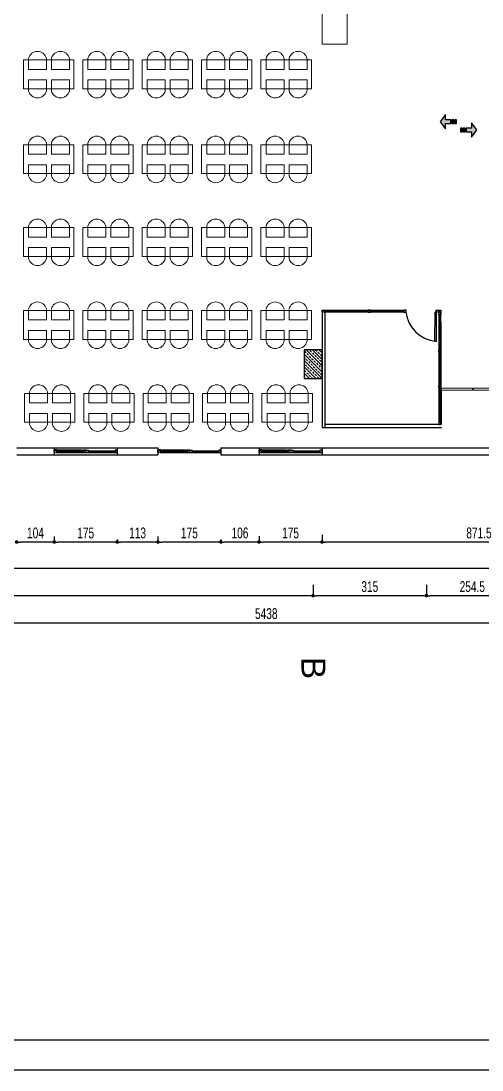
# Model space of a CAD drawing. Header units: millimetres. Extents: x 322668 to 332469, y 13187 to 20117.
# Drawn here: x 326227 to 327508, y 13187 to 16097 of the extents above; entities that cross this region are included whole.
import ezdxf

# ---------------------------------------------------------------- set-up
doc = ezdxf.new("R2010")
doc.units = ezdxf.units.MM
doc.header["$LTSCALE"] = 50
doc.header["$MEASUREMENT"] = 0
doc.header["$PDMODE"] = 3
doc.header["$PDSIZE"] = -0.5
doc.linetypes.add('DUZ', pattern=[0])
doc.layers.get('0').update_dxf_attribs({"linetype": 'CONTINUOUS'})
doc.layers.get('DEFPOINTS').update_dxf_attribs({"linetype": 'CONTINUOUS'})
for name, color, linetype in [('alüminyum', 30, 'CONTINUOUS'), ('ANTET', 6, 'DUZ'), ('CAM-PL', 142, 'CONTINUOUS'), ('KAPI', 12, 'CONTINUOUS'), ('MIM_ALCIPAN', 2, 'CONTINUOUS'), ('MIM_BA', 3, 'CONTINUOUS'), ('MIM_DUVAR', 4, 'CONTINUOUS'), ('MIM_GOR', 254, 'CONTINUOUS'), ('MIM_OLCU-DIS', 1, 'CONTINUOUS'), ('MIM_TARAMA', 8, 'CONTINUOUS')]:
    doc.layers.add(name, color=color, linetype=linetype)
doc.layers.add('DUVAR', color=4, linetype='CONTINUOUS', lineweight=35)
doc.layers.add('MIM_TEFRIS', color=31, linetype='CONTINUOUS', lineweight=5)
doc.styles.add('OLCU', font='TSIMPLEX.SHX', dxfattribs={"width": 0.7})
doc.styles.get("Standard").update_dxf_attribs({"font": 'arial.ttf', "height": 30})
doc.dimstyles.new('200-OLCU-DIŞ', dxfattribs={"dimtxt": 30, "dimasz": 10, "dimexe": 0, "dimexo": 0, "dimgap": 10, "dimtad": 1, "dimdec": 1, "dimdsep": 46, "dimtxsty": 'OLCU', "dimblk1": 'DOT', "dimblk2": 'DOT', "dimsah": 1, "dimcen": 0, "dimclrd": 7, "dimclre": 7, "dimclrt": 4, "dimadec": 0, "dimazin": 0, "dimtfac": 1, "dimtdec": 1, "dimtix": 1, "dimtmove": 2, "dimatfit": 3, "dimldrblk": 'DOT', "dimfxl": 0, "dimtolj": 1, "dimarcsym": 0})

# ---------------------------------------------------------------- blocks, each defined once
blk = doc.blocks.new('_DOT')
at = {"color": 0, "linetype": 'ByBlock'}
blk.add_line((-0.5, 0), (-1, 0), dxfattribs=at)
at = {"color": 0, "linetype": 'ByBlock', "const_width": 0.5}
blk.add_lwpolyline([(-0.25, 0, 1), (0.25, 0, 1)], format="xyb", close=True, dxfattribs=at)
blk = doc.blocks.new('*D171')
at = {"layer": 'DEFPOINTS', "color": 0}
for p in [(327935.1, 15083, -350), (327063.6, 14893, -431.8), (327063.6, 14651.5)]:
    blk.add_point(p, dxfattribs=at)
at = {"layer": 'MIM_OLCU-DIS', "color": 7, "lineweight": -2}
for p, q in [((327063.6, 14671), (327063.6, 14651.5)), ((327935.1, 14682.6), (327935.1, 14651.5)), ((327925.1, 14651.5), (327073.6, 14651.5))]:
    blk.add_line(p, q, dxfattribs=at)
at = {"layer": 'MIM_OLCU-DIS', "color": 7, "lineweight": -2, "xscale": 10, "yscale": 10, "zscale": 10, "rotation": 180}
blk.add_blockref('_DOT', (327063.6, 14651.5), dxfattribs=at)
at = {"layer": 'MIM_OLCU-DIS', "color": 7, "lineweight": -2, "xscale": 10, "yscale": 10, "zscale": 10}
blk.add_blockref('_DOT', (327935.1, 14651.5), dxfattribs=at)
at = {"layer": 'MIM_OLCU-DIS', "color": 4, "insert": (327499.4, 14676.5), "char_height": 30, "attachment_point": 5, "style": 'OLCU'}
blk.add_mtext('\\A1;871.5', dxfattribs=at)
blk = doc.blocks.new('*D172')
at = {"layer": 'DEFPOINTS', "color": 0}
for p in [(326888.6, 14893, 558.7), (327063.6, 14893, -431.8), (326888.6, 14651.5)]:
    blk.add_point(p, dxfattribs=at)
at = {"layer": 'MIM_OLCU-DIS', "color": 7, "lineweight": -2}
for p, q in [((327063.6, 14671), (327063.6, 14651.5)), ((326888.6, 14667.4), (326888.6, 14651.5)), ((327053.6, 14651.5), (326898.6, 14651.5))]:
    blk.add_line(p, q, dxfattribs=at)
at = {"layer": 'MIM_OLCU-DIS', "color": 7, "lineweight": -2, "xscale": 10, "yscale": 10, "zscale": 10, "rotation": 180}
blk.add_blockref('_DOT', (326888.6, 14651.5), dxfattribs=at)
at = {"layer": 'MIM_OLCU-DIS', "color": 7, "lineweight": -2, "xscale": 10, "yscale": 10, "zscale": 10}
blk.add_blockref('_DOT', (327063.6, 14651.5), dxfattribs=at)
at = {"layer": 'MIM_OLCU-DIS', "color": 4, "insert": (326976.1, 14676.5), "char_height": 30, "attachment_point": 5, "style": 'OLCU'}
blk.add_mtext('\\A1;175', dxfattribs=at)
blk = doc.blocks.new('*D173')
at = {"layer": 'DEFPOINTS', "color": 0}
for p in [(326782.6, 14893, -1359.9), (326888.6, 14893, 558.7), (326782.6, 14651.5)]:
    blk.add_point(p, dxfattribs=at)
at = {"layer": 'MIM_OLCU-DIS', "color": 7, "lineweight": -2}
for p, q in [((326782.6, 14658.5), (326782.6, 14651.5)), ((326878.6, 14651.5), (326792.6, 14651.5)), ((326888.6, 14667.4), (326888.6, 14651.5))]:
    blk.add_line(p, q, dxfattribs=at)
at = {"layer": 'MIM_OLCU-DIS', "color": 7, "lineweight": -2, "xscale": 10, "yscale": 10, "zscale": 10, "rotation": 180}
blk.add_blockref('_DOT', (326782.6, 14651.5), dxfattribs=at)
at = {"layer": 'MIM_OLCU-DIS', "color": 7, "lineweight": -2, "xscale": 10, "yscale": 10, "zscale": 10}
blk.add_blockref('_DOT', (326888.6, 14651.5), dxfattribs=at)
at = {"layer": 'MIM_OLCU-DIS', "color": 4, "insert": (326835.6, 14676.5), "char_height": 30, "attachment_point": 5, "style": 'OLCU'}
blk.add_mtext('\\A1;106', dxfattribs=at)
blk = doc.blocks.new('*D174')
at = {"layer": 'DEFPOINTS', "color": 0}
for p in [(326607.6, 14893, -601.2), (326782.6, 14893, -1359.9), (326607.6, 14651.5)]:
    blk.add_point(p, dxfattribs=at)
at = {"layer": 'MIM_OLCU-DIS', "color": 7, "lineweight": -2}
for p, q in [((326607.6, 14666.4), (326607.6, 14651.5)), ((326772.6, 14651.5), (326617.6, 14651.5)), ((326782.6, 14658.5), (326782.6, 14651.5))]:
    blk.add_line(p, q, dxfattribs=at)
at = {"layer": 'MIM_OLCU-DIS', "color": 7, "lineweight": -2, "xscale": 10, "yscale": 10, "zscale": 10, "rotation": 180}
blk.add_blockref('_DOT', (326607.6, 14651.5), dxfattribs=at)
at = {"layer": 'MIM_OLCU-DIS', "color": 7, "lineweight": -2, "xscale": 10, "yscale": 10, "zscale": 10}
blk.add_blockref('_DOT', (326782.6, 14651.5), dxfattribs=at)
at = {"layer": 'MIM_OLCU-DIS', "color": 4, "insert": (326695.1, 14676.5), "char_height": 30, "attachment_point": 5, "style": 'OLCU'}
blk.add_mtext('\\A1;175', dxfattribs=at)
blk = doc.blocks.new('*D175')
at = {"layer": 'DEFPOINTS', "color": 0}
for p in [(326494.6, 14893, -1359.9), (326607.6, 14893, -601.2), (326494.6, 14651.5)]:
    blk.add_point(p, dxfattribs=at)
at = {"layer": 'MIM_OLCU-DIS', "color": 7, "lineweight": -2}
for p, q in [((326494.6, 14658.5), (326494.6, 14651.5)), ((326597.6, 14651.5), (326504.6, 14651.5)), ((326607.6, 14666.4), (326607.6, 14651.5))]:
    blk.add_line(p, q, dxfattribs=at)
at = {"layer": 'MIM_OLCU-DIS', "color": 7, "lineweight": -2, "xscale": 10, "yscale": 10, "zscale": 10, "rotation": 180}
blk.add_blockref('_DOT', (326494.6, 14651.5), dxfattribs=at)
at = {"layer": 'MIM_OLCU-DIS', "color": 7, "lineweight": -2, "xscale": 10, "yscale": 10, "zscale": 10}
blk.add_blockref('_DOT', (326607.6, 14651.5), dxfattribs=at)
at = {"layer": 'MIM_OLCU-DIS', "color": 4, "insert": (326551.1, 14676.5), "char_height": 30, "attachment_point": 5, "style": 'OLCU'}
blk.add_mtext('\\A1;113', dxfattribs=at)
blk = doc.blocks.new('*D176')
at = {"layer": 'DEFPOINTS', "color": 0}
for p in [(326319.6, 14893, -601.2), (326494.6, 14893, -1359.9), (326319.6, 14651.5)]:
    blk.add_point(p, dxfattribs=at)
at = {"layer": 'MIM_OLCU-DIS', "color": 7, "lineweight": -2}
for p, q in [((326319.6, 14666.4), (326319.6, 14651.5)), ((326484.6, 14651.5), (326329.6, 14651.5)), ((326494.6, 14658.5), (326494.6, 14651.5))]:
    blk.add_line(p, q, dxfattribs=at)
at = {"layer": 'MIM_OLCU-DIS', "color": 7, "lineweight": -2, "xscale": 10, "yscale": 10, "zscale": 10, "rotation": 180}
blk.add_blockref('_DOT', (326319.6, 14651.5), dxfattribs=at)
at = {"layer": 'MIM_OLCU-DIS', "color": 7, "lineweight": -2, "xscale": 10, "yscale": 10, "zscale": 10}
blk.add_blockref('_DOT', (326494.6, 14651.5), dxfattribs=at)
at = {"layer": 'MIM_OLCU-DIS', "color": 4, "insert": (326407.1, 14676.5), "char_height": 30, "attachment_point": 5, "style": 'OLCU'}
blk.add_mtext('\\A1;175', dxfattribs=at)
blk = doc.blocks.new('*D177')
at = {"layer": 'DEFPOINTS', "color": 0}
for p in [(326215.6, 14893, -2877.5), (326319.6, 14893, -601.2), (326215.6, 14651.5)]:
    blk.add_point(p, dxfattribs=at)
at = {"layer": 'MIM_OLCU-DIS', "color": 7, "lineweight": -2}
for p, q in [((326215.6, 14654.9), (326215.6, 14651.5)), ((326309.6, 14651.5), (326225.6, 14651.5)), ((326319.6, 14666.4), (326319.6, 14651.5))]:
    blk.add_line(p, q, dxfattribs=at)
at = {"layer": 'MIM_OLCU-DIS', "color": 7, "lineweight": -2, "xscale": 10, "yscale": 10, "zscale": 10, "rotation": 180}
blk.add_blockref('_DOT', (326215.6, 14651.5), dxfattribs=at)
at = {"layer": 'MIM_OLCU-DIS', "color": 7, "lineweight": -2, "xscale": 10, "yscale": 10, "zscale": 10}
blk.add_blockref('_DOT', (326319.6, 14651.5), dxfattribs=at)
at = {"layer": 'MIM_OLCU-DIS', "color": 4, "insert": (326267.6, 14676.5), "char_height": 30, "attachment_point": 5, "style": 'OLCU'}
blk.add_mtext('\\A1;104', dxfattribs=at)
blk = doc.blocks.new('*D195')
at = {"layer": 'DEFPOINTS', "color": 0}
for p in [(324189.6, 14893), (324189.6, 14577.6), (327588.5, 14577.6, -702)]:
    blk.add_point(p, dxfattribs=at)
at = {"layer": 'MIM_OLCU-DIS', "color": 7, "lineweight": -2}
for p, q in [((324189.6, 14617.6), (324189.6, 14577.6)), ((327578.5, 14577.6), (324199.6, 14577.6))]:
    blk.add_line(p, q, dxfattribs=at)
at = {"layer": 'MIM_OLCU-DIS', "color": 7, "lineweight": -2, "xscale": 10, "yscale": 10, "zscale": 10, "rotation": 180}
blk.add_blockref('_DOT', (324189.6, 14577.6), dxfattribs=at)
at = {"layer": 'MIM_OLCU-DIS', "color": 7, "lineweight": -2, "xscale": 10, "yscale": 10, "zscale": 10}
blk.add_blockref('_DOT', (327588.5, 14577.6), dxfattribs=at)
at = {"layer": 'MIM_OLCU-DIS', "color": 4, "insert": (325889.1, 14602.6), "char_height": 30, "attachment_point": 5, "style": 'OLCU'}
blk.add_mtext('\\A1;3398.9', dxfattribs=at)
blk = doc.blocks.new('*D199')
at = {"layer": 'DEFPOINTS', "color": 0}
for p in [(327608.1, 15108), (327353.6, 14616.1, -96.8), (327353.6, 14502.6)]:
    blk.add_point(p, dxfattribs=at)
at = {"layer": 'MIM_OLCU-DIS', "color": 7, "lineweight": -2}
for p, q in [((327353.6, 14533), (327353.6, 14502.6)), ((327608.1, 14542.6), (327608.1, 14502.6)), ((327598.1, 14502.6), (327363.6, 14502.6))]:
    blk.add_line(p, q, dxfattribs=at)
at = {"layer": 'MIM_OLCU-DIS', "color": 7, "lineweight": -2, "xscale": 10, "yscale": 10, "zscale": 10, "rotation": 180}
blk.add_blockref('_DOT', (327353.6, 14502.6), dxfattribs=at)
at = {"layer": 'MIM_OLCU-DIS', "color": 7, "lineweight": -2, "xscale": 10, "yscale": 10, "zscale": 10}
blk.add_blockref('_DOT', (327608.1, 14502.6), dxfattribs=at)
at = {"layer": 'MIM_OLCU-DIS', "color": 4, "insert": (327480.9, 14527.6), "char_height": 30, "attachment_point": 5, "style": 'OLCU'}
blk.add_mtext('\\A1;254.5', dxfattribs=at)
blk = doc.blocks.new('*D200')
at = {"layer": 'DEFPOINTS', "color": 0}
for p in [(327038.6, 14615.8, -97.5), (327353.6, 14616.1, -96.8), (327038.6, 14502.6)]:
    blk.add_point(p, dxfattribs=at)
at = {"layer": 'MIM_OLCU-DIS', "color": 7, "lineweight": -2}
for p, q in [((327038.6, 14532.9), (327038.6, 14502.6)), ((327353.6, 14533), (327353.6, 14502.6)), ((327343.6, 14502.6), (327048.6, 14502.6))]:
    blk.add_line(p, q, dxfattribs=at)
at = {"layer": 'MIM_OLCU-DIS', "color": 7, "lineweight": -2, "xscale": 10, "yscale": 10, "zscale": 10, "rotation": 180}
blk.add_blockref('_DOT', (327038.6, 14502.6), dxfattribs=at)
at = {"layer": 'MIM_OLCU-DIS', "color": 7, "lineweight": -2, "xscale": 10, "yscale": 10, "zscale": 10}
blk.add_blockref('_DOT', (327353.6, 14502.6), dxfattribs=at)
at = {"layer": 'MIM_OLCU-DIS', "color": 4, "insert": (327196.1, 14527.6), "char_height": 30, "attachment_point": 5, "style": 'OLCU'}
blk.add_mtext('\\A1;315', dxfattribs=at)
blk = doc.blocks.new('*D201')
at = {"layer": 'DEFPOINTS', "color": 0}
for p in [(324734.6, 14616.1, -96.8), (327038.6, 14615.8, -97.5), (324734.6, 14502.6)]:
    blk.add_point(p, dxfattribs=at)
at = {"layer": 'MIM_OLCU-DIS', "color": 7, "lineweight": -2}
for p, q in [((324734.6, 14533), (324734.6, 14502.6)), ((327038.6, 14532.9), (327038.6, 14502.6)), ((327028.6, 14502.6), (324744.6, 14502.6))]:
    blk.add_line(p, q, dxfattribs=at)
at = {"layer": 'MIM_OLCU-DIS', "color": 7, "lineweight": -2, "xscale": 10, "yscale": 10, "zscale": 10, "rotation": 180}
blk.add_blockref('_DOT', (324734.6, 14502.6), dxfattribs=at)
at = {"layer": 'MIM_OLCU-DIS', "color": 7, "lineweight": -2, "xscale": 10, "yscale": 10, "zscale": 10}
blk.add_blockref('_DOT', (327038.6, 14502.6), dxfattribs=at)
at = {"layer": 'MIM_OLCU-DIS', "color": 4, "insert": (325886.6, 14527.6), "char_height": 30, "attachment_point": 5, "style": 'OLCU'}
blk.add_mtext('\\A1;2304', dxfattribs=at)
blk = doc.blocks.new('*D203')
at = {"layer": 'DEFPOINTS', "color": 0}
for p in [(329627.6, 15078, -67.5), (324189.6, 14893), (329627.6, 14427.6)]:
    blk.add_point(p, dxfattribs=at)
at = {"layer": 'MIM_OLCU-DIS', "color": 7, "lineweight": -2}
for p, q in [((324189.6, 14467.6), (324189.6, 14427.6)), ((329627.6, 14467.4), (329627.6, 14427.6)), ((324199.6, 14427.6), (329617.6, 14427.6))]:
    blk.add_line(p, q, dxfattribs=at)
at = {"layer": 'MIM_OLCU-DIS', "color": 7, "lineweight": -2, "xscale": 10, "yscale": 10, "zscale": 10, "rotation": 180}
blk.add_blockref('_DOT', (324189.6, 14427.6), dxfattribs=at)
at = {"layer": 'MIM_OLCU-DIS', "color": 7, "lineweight": -2, "xscale": 10, "yscale": 10, "zscale": 10}
blk.add_blockref('_DOT', (329627.6, 14427.6), dxfattribs=at)
at = {"layer": 'MIM_OLCU-DIS', "color": 4, "insert": (326908.6, 14452.6), "char_height": 30, "attachment_point": 5, "style": 'OLCU'}
blk.add_mtext('\\A1;5438', dxfattribs=at)
blk = doc.blocks.new('YÖN OKU')
at = {"linetype": 'Continuous'}
h = blk.add_hatch(color=1, dxfattribs=at)
h.paths.add_polyline_path([(10, -8), (0, -8), (0, -13), (10, -13)])
h.paths.add_polyline_path([(10, 0), (0, 0), (0, -5), (10, -5)])
blk.add_hatch(color=1, dxfattribs=at).paths.add_polyline_path([(10, -16), (0, -16), (0, -31), (-15, -31), (5, -46), (25, -31), (10, -31)])
at = {"color": 1, "linetype": 'Continuous'}
for points in [[(10, 0), (0, 0), (0, -5), (10, -5)], [(10, -8), (0, -8), (0, -13), (10, -13)]]:
    blk.add_lwpolyline(points, close=True, dxfattribs=at)
blk.add_lwpolyline([(10, -16), (0, -16), (0, -31), (-15, -31), (5, -46), (25, -31), (10, -31), (10, -16)], dxfattribs=at)

msp = doc.modelspace()

# ---------------------------------------------------------------- hatches: boundary and pattern name
at = {"layer": 'MIM_TARAMA'}
h = msp.add_hatch(dxfattribs=at)
h.set_pattern_fill('ANSI33', color=256, scale=50, angle=-90)
h.set_pattern_definition([(315, (321596.336, 411602.525), (8.83883476, 8.83883476), []), (315, (321596.336, 411593.686), (8.83883476, 8.83883476), [6.25, -3.125])])
h.paths.add_polyline_path([(327063.62, 15105), (327063.62, 15185), (327038.62, 15185), (327038.62, 15105)])
h.paths.add_polyline_path([(327038.62, 15105), (327038.62, 15185), (327013.62, 15185), (327013.62, 15105)])

# ---------------------------------------------------------------- linework, layer by layer
at = {"layer": 'alüminyum'}
for p, q in [((327069.62, 15294.92, 1317.5), (327189.92, 15294.92, -365)), ((327192.04, 15288.92, -365), (327069.62, 15288.92, 1317.5)), ((327198.04, 15294.92, -365), (327288.92, 15294.92, -365)), ((327291.04, 15288.92, -365), (327198.04, 15288.92, -365)), ((327387.54, 15282.92, -365), (327387.54, 14983.95, -365)), ((327393.54, 14983.95, -365), (327393.54, 15288.92, -365)), ((327393.54, 15261.45, -365), (327393.54, 14983.95, -365)), ((326328.61, 14903, -601.15), (326399.61, 14903, -601.15)), ((326331.32, 14907.5, -601.15), (326395.03, 14907.5, -601.15)), ((326487.61, 14902.5, -601.15), (326487.61, 14903.5, -601.15)), ((326487.61, 14903.5, -601.15), (326488.61, 14903.5, -601.15)), ((326487.61, 14902.5, -601.15), (326487.61, 14903.5, -601.15)), ((326487.61, 14903.5, -601.15), (326488.61, 14903.5, -601.15)), ((326488.61, 14902.5, -601.15), (326487.61, 14902.5, -601.15)), ((326488.61, 14902.5, -601.15), (326487.61, 14902.5, -601.15)), ((326494.61, 14906, -601.15), (326488.61, 14906, -601.15)), ((326488.61, 14906, -601.15), (326488.61, 14900, -601.15)), ((326494.61, 14906, -601.15), (326488.61, 14906, -601.15)), ((326488.61, 14906, -601.15), (326488.61, 14900, -601.15)), ((326488.61, 14903.5, -601.15), (326488.61, 14902.5, -601.15)), ((326488.61, 14903.5, -601.15), (326488.61, 14902.5, -601.15)), ((326494.61, 14900, -601.15), (326494.61, 14906, -601.15)), ((326494.61, 14900, -601.15), (326494.61, 14906, -601.15)), ((326616.61, 14903, -601.15), (326687.61, 14903, -601.15)), ((326619.32, 14907.5, -601.15), (326683.03, 14907.5, -601.15)), ((326775.61, 14902.5, -601.15), (326775.61, 14903.5, -601.15)), ((326775.61, 14903.5, -601.15), (326776.61, 14903.5, -601.15)), ((326775.61, 14902.5, -601.15), (326775.61, 14903.5, -601.15)), ((326775.61, 14903.5, -601.15), (326776.61, 14903.5, -601.15)), ((326776.61, 14902.5, -601.15), (326775.61, 14902.5, -601.15)), ((326776.61, 14902.5, -601.15), (326775.61, 14902.5, -601.15)), ((326782.61, 14906, -601.15), (326776.61, 14906, -601.15)), ((326776.61, 14906, -601.15), (326776.61, 14900, -601.15)), ((326782.61, 14906, -601.15), (326776.61, 14906, -601.15)), ((326776.61, 14906, -601.15), (326776.61, 14900, -601.15)), ((326776.61, 14903.5, -601.15), (326776.61, 14902.5, -601.15)), ((326776.61, 14903.5, -601.15), (326776.61, 14902.5, -601.15)), ((326782.61, 14900, -601.15), (326782.61, 14906, -601.15)), ((326782.61, 14900, -601.15), (326782.61, 14906, -601.15)), ((326897.62, 14903, 1317.5), (326968.62, 14903, 1317.5)), ((326900.33, 14907.5, 1317.5), (326964.04, 14907.5, 1317.5)), ((327056.62, 14902.5, 1317.5), (327056.62, 14903.5, 1317.5)), ((327056.62, 14903.5, 1317.5), (327057.62, 14903.5, 1317.5)), ((327056.62, 14902.5, 1317.5), (327056.62, 14903.5, 1317.5)), ((327056.62, 14903.5, 1317.5), (327057.62, 14903.5, 1317.5)), ((327057.62, 14902.5, 1317.5), (327056.62, 14902.5, 1317.5)), ((327057.62, 14902.5, 1317.5), (327056.62, 14902.5, 1317.5)), ((327063.62, 14906, 1317.5), (327057.62, 14906, 1317.5)), ((327057.62, 14906, 1317.5), (327057.62, 14900, 1317.5)), ((327063.62, 14906, 1317.5), (327057.62, 14906, 1317.5)), ((327057.62, 14906, 1317.5), (327057.62, 14900, 1317.5)), ((327057.62, 14903.5, 1317.5), (327057.62, 14902.5, 1317.5)), ((327057.62, 14903.5, 1317.5), (327057.62, 14902.5, 1317.5)), ((327063.62, 14900, 1317.5), (327063.62, 14906, 1317.5)), ((327063.62, 14900, 1317.5), (327063.62, 14906, 1317.5)), ((326325.61, 14900, -601.15), (326488.61, 14900, -601.15)), ((326488.61, 14900, -601.15), (326494.61, 14900, -601.15)), ((326488.61, 14900, -601.15), (326494.61, 14900, -601.15)), ((326613.61, 14900, -601.15), (326776.61, 14900, -601.15)), ((326776.61, 14900, -601.15), (326782.61, 14900, -601.15)), ((326776.61, 14900, -601.15), (326782.61, 14900, -601.15)), ((326894.62, 14900, 1317.5), (327057.62, 14900, 1317.5)), ((327057.62, 14900, 1317.5), (327063.62, 14900, 1317.5)), ((327057.62, 14900, 1317.5), (327063.62, 14900, 1317.5))]:
    msp.add_line(p, q, dxfattribs=at)
for points, elevation in [([(327063.62, 15294.92), (327069.62, 15294.92), (327069.62, 15288.92), (327063.62, 15288.92)], -365), ([(327069.62, 15292.42), (327069.62, 15291.42), (327070.62, 15291.42), (327070.62, 15292.42)], -365), ([(327192.04, 15292.42), (327192.04, 15291.42), (327191.04, 15291.42), (327191.04, 15292.42)], -365), ([(327192.04, 15294.92), (327198.04, 15294.92), (327198.04, 15288.92), (327192.04, 15288.92)], -365), ([(327198.04, 15294.92), (327192.04, 15294.92), (327192.04, 15288.92), (327198.04, 15288.92)], -365), ([(327198.04, 15292.42), (327198.04, 15291.42), (327199.04, 15291.42), (327199.04, 15292.42)], -365), ([(327291.04, 15292.42), (327291.04, 15291.42), (327290.04, 15291.42), (327290.04, 15292.42)], -365), ([(327297.04, 15294.92), (327291.04, 15294.92), (327291.04, 15288.92), (327297.04, 15288.92)], -365), ([(327377.54, 15288.92), (327380.54, 15288.92), (327380.54, 15288.92), (327377.54, 15288.92)], -452.5), ([(327380.54, 15294.92), (327387.54, 15294.92), (327387.54, 15288.92), (327380.54, 15288.92)], -365), ([(327387.54, 15294.92), (327393.54, 15294.92), (327393.54, 15288.92), (327387.54, 15288.92)], -365), ([(327393.54, 15288.92), (327393.54, 15282.92), (327387.54, 15282.92), (327387.54, 15288.92)], -365), ([(327391.04, 15282.92), (327390.04, 15282.92), (327390.04, 15281.92), (327391.04, 15281.92)], -365), ([(327393.54, 15183.95), (327393.54, 15177.95), (327387.54, 15177.95), (327387.54, 15183.95)], -365), ([(327391.04, 15183.95), (327390.04, 15183.95), (327390.04, 15184.95), (327391.04, 15184.95)], -365), ([(327391.04, 15177.95), (327390.04, 15177.95), (327390.04, 15176.95), (327391.04, 15176.95)], -365), ([(327393.54, 15084.95), (327393.54, 15078.95), (327387.54, 15078.95), (327387.54, 15084.95)], -365), ([(327391.04, 15084.95), (327390.04, 15084.95), (327390.04, 15085.95), (327391.04, 15085.95)], -365), ([(327391.04, 15078.95), (327390.04, 15078.95), (327390.04, 15077.95), (327391.04, 15077.95)], -365), ([(327393.54, 14977.95), (327393.54, 14983.95), (327387.54, 14983.95), (327387.54, 14977.95)], -365), ([(327391.04, 14983.95), (327390.04, 14983.95), (327390.04, 14984.95), (327391.04, 14984.95)], -365), ([(326319.61, 14906), (326325.61, 14906), (326325.61, 14900), (326319.61, 14900)], -1682.5), ([(326319.61, 14906), (326325.61, 14906), (326325.61, 14900), (326319.61, 14900)], -1682.5), ([(326408.61, 14906), (326402.61, 14906), (326402.61, 14900), (326408.61, 14900)], -1682.5), ([(326408.61, 14906), (326402.61, 14906), (326402.61, 14900), (326408.61, 14900)], -1682.5), ([(326408.61, 14906), (326414.61, 14906), (326414.61, 14900), (326408.61, 14900)], -1682.5), ([(326408.61, 14906), (326414.61, 14906), (326414.61, 14900), (326408.61, 14900)], -1682.5), ([(326414.61, 14903.5), (326414.61, 14902.5), (326415.61, 14902.5), (326415.61, 14903.5)], -1682.5), ([(326607.61, 14906), (326613.61, 14906), (326613.61, 14900), (326607.61, 14900)], -1682.5), ([(326607.61, 14906), (326613.61, 14906), (326613.61, 14900), (326607.61, 14900)], -1682.5), ([(326696.61, 14906), (326690.61, 14906), (326690.61, 14900), (326696.61, 14900)], -1682.5), ([(326696.61, 14906), (326690.61, 14906), (326690.61, 14900), (326696.61, 14900)], -1682.5), ([(326696.61, 14906), (326702.61, 14906), (326702.61, 14900), (326696.61, 14900)], -1682.5), ([(326696.61, 14906), (326702.61, 14906), (326702.61, 14900), (326696.61, 14900)], -1682.5), ([(326702.61, 14903.5), (326702.61, 14902.5), (326703.61, 14902.5), (326703.61, 14903.5)], -1682.5), ([(326888.62, 14906), (326894.62, 14906), (326894.62, 14900), (326888.62, 14900)], -2441.28), ([(326888.62, 14906), (326894.62, 14906), (326894.62, 14900), (326888.62, 14900)], -2441.28), ([(326977.62, 14906), (326971.62, 14906), (326971.62, 14900), (326977.62, 14900)], -2441.28), ([(326977.62, 14906), (326971.62, 14906), (326971.62, 14900), (326977.62, 14900)], -2441.28), ([(326977.62, 14906), (326983.62, 14906), (326983.62, 14900), (326977.62, 14900)], -2441.28), ([(326977.62, 14906), (326983.62, 14906), (326983.62, 14900), (326977.62, 14900)], -2441.28), ([(326983.62, 14903.5), (326983.62, 14902.5), (326984.62, 14902.5), (326984.62, 14903.5)], -2441.28)]:
    msp.add_lwpolyline(points, close=True, dxfattribs=dict(at, elevation=elevation))
for points, elevation in [([(326325.61, 14906), (326325.61, 14903), (326328.61, 14903), (326328.61, 14904), (326329.61, 14904), (326329.61, 14905), (326328.61, 14905), (326328.61, 14907.5), (326322.61, 14907.5), (326322.61, 14906), (326325.61, 14906)], -601.15), ([(326402.61, 14906), (326402.61, 14903), (326399.61, 14903), (326399.61, 14904), (326398.61, 14904), (326398.61, 14905), (326399.61, 14905), (326399.61, 14907.5), (326405.61, 14907.5), (326405.61, 14906), (326402.61, 14906)], -601.15), ([(326613.61, 14906), (326613.61, 14903), (326616.61, 14903), (326616.61, 14904), (326617.61, 14904), (326617.61, 14905), (326616.61, 14905), (326616.61, 14907.5), (326610.61, 14907.5), (326610.61, 14906), (326613.61, 14906)], -601.15), ([(326690.61, 14906), (326690.61, 14903), (326687.61, 14903), (326687.61, 14904), (326686.61, 14904), (326686.61, 14905), (326687.61, 14905), (326687.61, 14907.5), (326693.61, 14907.5), (326693.61, 14906), (326690.61, 14906)], -601.15), ([(326894.62, 14906), (326894.62, 14903), (326897.62, 14903), (326897.62, 14904), (326898.62, 14904), (326898.62, 14905), (326897.62, 14905), (326897.62, 14907.5), (326891.62, 14907.5), (326891.62, 14906), (326894.62, 14906)], 1317.5), ([(326971.62, 14906), (326971.62, 14903), (326968.62, 14903), (326968.62, 14904), (326967.62, 14904), (326967.62, 14905), (326968.62, 14905), (326968.62, 14907.5), (326974.62, 14907.5), (326974.62, 14906), (326971.62, 14906)], 1317.5)]:
    msp.add_lwpolyline(points, dxfattribs=dict(at, elevation=elevation))
at = {"layer": 'ANTET'}
msp.add_lwpolyline([(322668.1, 13186.53), (322668.1, 20116.53), (332469.1, 20116.53), (332469.1, 13186.53)], close=True, dxfattribs=at)
at = {"layer": 'ANTET', "color": 171}
msp.add_lwpolyline([(322750.6, 13269.03), (322750.6, 20034.03), (332386.6, 20034.03), (332386.6, 13269.03)], close=True, dxfattribs=at)
at = {"layer": 'CAM-PL'}
for p, q in [((326487.61, 14903.5, -601.15), (326415.61, 14903.5, -601.15)), ((326415.61, 14903.5, -601.15), (326415.61, 14902.5, -601.15)), ((326415.61, 14902.5, -601.15), (326487.61, 14902.5, -601.15)), ((326487.61, 14902.5, -601.15), (326487.61, 14903.5, -601.15)), ((326775.61, 14903.5, -601.15), (326703.61, 14903.5, -601.15)), ((326703.61, 14903.5, -601.15), (326703.61, 14902.5, -601.15)), ((326703.61, 14902.5, -601.15), (326775.61, 14902.5, -601.15)), ((326775.61, 14902.5, -601.15), (326775.61, 14903.5, -601.15)), ((327056.62, 14903.5, 1317.5), (326984.62, 14903.5, 1317.5)), ((326984.62, 14903.5, 1317.5), (326984.62, 14902.5, 1317.5)), ((326984.62, 14902.5, 1317.5), (327056.62, 14902.5, 1317.5)), ((327056.62, 14902.5, 1317.5), (327056.62, 14903.5, 1317.5))]:
    msp.add_line(p, q, dxfattribs=at)
for points, elevation in [([(327070.62, 15291.42), (327070.62, 15292.42), (327191.04, 15292.42), (327191.04, 15291.42)], -365), ([(327199.04, 15291.42), (327199.04, 15292.42), (327290.04, 15292.42), (327290.04, 15291.42)], -365), ([(327390.04, 15281.92), (327391.04, 15281.92), (327391.04, 15184.95), (327390.04, 15184.95)], -365), ([(327390.04, 15176.95), (327391.04, 15176.95), (327391.04, 15085.95), (327390.04, 15085.95)], -365), ([(327390.04, 15077.95), (327391.04, 15077.95), (327391.04, 14984.95), (327390.04, 14984.95)], -365), ([(326398.61, 14904), (326398.61, 14905), (326329.61, 14905), (326329.61, 14904)], -1682.5), ([(326686.61, 14904), (326686.61, 14905), (326617.61, 14905), (326617.61, 14904)], -1682.5), ([(326967.62, 14904), (326967.62, 14905), (326898.62, 14905), (326898.62, 14904)], -2441.28)]:
    msp.add_lwpolyline(points, close=True, dxfattribs=dict(at, elevation=elevation))
at = {"layer": 'DUVAR'}
msp.add_line((327393.54, 15077.96, -365), (327393.54, 15072.96, -365), dxfattribs=at)
at = {"layer": 'KAPI', "elevation": -540}
msp.add_lwpolyline([(327380.54, 15288.92), (327380.06, 15208.11), (327377.06, 15208.11), (327377.54, 15288.92)], close=True, dxfattribs=at)
at = {"layer": 'MIM_ALCIPAN'}
for p, q in [((327063.62, 15294.92, 1317.5), (327063.62, 14967.96, 1317.5)), ((327071.62, 15288.92, 1317.5), (327071.62, 14967.96, 1317.5)), ((327395.57, 14967.96, -852.49), (327063.62, 14967.96, -2322.1)), ((327395.54, 14977.96, -852.59), (327071.62, 14977.96, -2286.68))]:
    msp.add_line(p, q, dxfattribs=at)
at = {"layer": 'MIM_BA'}
msp.add_lwpolyline([(327063.62, 15185), (327013.62, 15185), (327013.62, 15105), (327063.62, 15105)], close=True, dxfattribs=at)
at = {"layer": 'MIM_DUVAR'}
for p, q in [((327393.54, 15215.08), (327393.54, 15288.92, -365)), ((327393.54, 15228.04), (327393.54, 14977.96, -365)), ((326319.61, 14913, -601.15), (326319.61, 14893, -601.15)), ((326319.61, 14913, -2118.71), (326319.61, 14893, -2877.49)), ((326319.61, 14913, -601.15), (326319.61, 14893, -601.15)), ((326494.61, 14913, -601.15), (326494.61, 14893, -1359.93)), ((326607.61, 14913, -601.15), (326607.61, 14893, -601.15)), ((326607.61, 14913, -601.15), (326607.61, 14893, -1359.93)), ((326607.61, 14913, -601.15), (326607.61, 14893, -601.15)), ((326782.61, 14913, -601.15), (326782.61, 14893, -1359.93)), ((326782.61, 14913, -601.15), (326782.61, 14893, -1359.93)), ((326888.62, 14913, 2076.28), (326888.62, 14893, 1317.5)), ((326888.62, 14913, 1317.5), (326888.62, 14893, 1317.5)), ((326888.62, 14913, 1317.5), (326888.62, 14893, 558.72)), ((326888.62, 14913, 1317.5), (326888.62, 14893, 1317.5)), ((327063.62, 14913, 1317.5), (327063.62, 14893, 558.72)), ((327063.62, 14913, 1317.5), (327063.62, 14893, 558.72))]:
    msp.add_line(p, q, dxfattribs=at)
at = {"layer": 'MIM_DUVAR', "color": 22}
for p, q in [((326215.61, 14913, -956.53), (326319.61, 14913, -1006.12)), ((326494.61, 14913, -1089.57), (326607.61, 14913, -1143.45)), ((326782.61, 14913, -1226.89), (326888.62, 14913, -1277.44)), ((327063.62, 14913, -1360.89), (327588.54, 14913, -1611.19)), ((326215.61, 14893, -953.9), (326319.61, 14893, -1002.87)), ((326494.61, 14893, -1085.26), (326607.61, 14893, -1138.47)), ((326782.61, 14893, -1220.86), (326888.62, 14893, -1270.77)), ((327063.62, 14893, -1353.17), (327588.54, 14893, -1600.32))]:
    msp.add_line(p, q, dxfattribs=at)
at = {"layer": 'MIM_DUVAR'}
msp.add_arc((327389.17, 15301.09, -277.5), 93.42, 187.48869, 264.40408, dxfattribs=at)
at = {"layer": 'MIM_GOR'}
for p, q in [((326319.61, 14913, -612.19), (326494.61, 14913, -612.19)), ((326888.62, 14913, 1306.46), (327063.62, 14913, 1306.46)), ((326319.61, 14893, -612.19), (326494.61, 14893, -612.19)), ((326888.62, 14893, 1306.46), (327063.62, 14893, 1306.46))]:
    msp.add_line(p, q, dxfattribs=at)
at = {"layer": 'MIM_TEFRIS'}
for p, q in [((327481.04, 15077.96, -148.75), (327393.54, 15077.96, -365)), ((327481.04, 15077.96, -148.75), (327481.04, 15072.96, -148.75)), ((327588.54, 15077.96), (327483.04, 15077.96, -145.98)), ((327483.04, 15077.96, -148.75), (327483.04, 15072.96, -148.75)), ((327481.04, 15072.96, -148.75), (327393.54, 15072.96, -365)), ((327393.54, 15072.96, -365), (327393.54, 14977.96, -365)), ((327395.54, 15072.96, -365), (327395.54, 14977.96, -365)), ((327588.54, 15072.96), (327483.04, 15072.96, -145.98))]:
    msp.add_line(p, q, dxfattribs=at)
for points in [[(327133.62, 16032.5), (327063.62, 16032.5), (327063.62, 16252.5), (327133.62, 16252.5), (327133.62, 16032.5)], [(326248.15, 15992.15), (326248.15, 15962.75), (326298.15, 15962.75), (326298.15, 15992.15)], [(326311.88, 15992.15), (326311.88, 15962.75), (326361.88, 15962.75), (326361.88, 15992.15)], [(326413.15, 15992.15), (326413.15, 15962.75), (326463.15, 15962.75), (326463.15, 15992.15)], [(326476.88, 15992.15), (326476.88, 15962.75), (326526.88, 15962.75), (326526.88, 15992.15)], [(326578.15, 15992.15), (326578.15, 15962.75), (326628.15, 15962.75), (326628.15, 15992.15)], [(326641.88, 15992.15), (326641.88, 15962.75), (326691.88, 15962.75), (326691.88, 15992.15)], [(326743.15, 15992.15), (326743.15, 15962.75), (326793.15, 15962.75), (326793.15, 15992.15)], [(326806.88, 15992.15), (326806.88, 15962.75), (326856.88, 15962.75), (326856.88, 15992.15)], [(326908.15, 15992.15), (326908.15, 15962.75), (326958.15, 15962.75), (326958.15, 15992.15)], [(326971.88, 15992.15), (326971.88, 15962.75), (327021.88, 15962.75), (327021.88, 15992.15)], [(326248.15, 15904.2), (326248.15, 15933.61), (326298.15, 15933.61), (326298.15, 15904.2)], [(326311.88, 15904.2), (326311.88, 15933.61), (326361.88, 15933.61), (326361.88, 15904.2)], [(326413.15, 15904.2), (326413.15, 15933.61), (326463.15, 15933.61), (326463.15, 15904.2)], [(326476.88, 15904.2), (326476.88, 15933.61), (326526.88, 15933.61), (326526.88, 15904.2)], [(326578.15, 15904.2), (326578.15, 15933.61), (326628.15, 15933.61), (326628.15, 15904.2)], [(326641.88, 15904.2), (326641.88, 15933.61), (326691.88, 15933.61), (326691.88, 15904.2)], [(326743.15, 15904.2), (326743.15, 15933.61), (326793.15, 15933.61), (326793.15, 15904.2)], [(326806.88, 15904.2), (326806.88, 15933.61), (326856.88, 15933.61), (326856.88, 15904.2)], [(326908.15, 15904.2), (326908.15, 15933.61), (326958.15, 15933.61), (326958.15, 15904.2)], [(326971.88, 15904.2), (326971.88, 15933.61), (327021.88, 15933.61), (327021.88, 15904.2)], [(326248.15, 15756.94), (326248.15, 15727.53), (326298.15, 15727.53), (326298.15, 15756.94)], [(326311.88, 15756.94), (326311.88, 15727.53), (326361.88, 15727.53), (326361.88, 15756.94)], [(326413.15, 15756.94), (326413.15, 15727.53), (326463.15, 15727.53), (326463.15, 15756.94)], [(326476.88, 15756.94), (326476.88, 15727.53), (326526.88, 15727.53), (326526.88, 15756.94)], [(326578.15, 15756.94), (326578.15, 15727.53), (326628.15, 15727.53), (326628.15, 15756.94)], [(326641.88, 15756.94), (326641.88, 15727.53), (326691.88, 15727.53), (326691.88, 15756.94)], [(326743.15, 15756.94), (326743.15, 15727.53), (326793.15, 15727.53), (326793.15, 15756.94)], [(326806.88, 15756.94), (326806.88, 15727.53), (326856.88, 15727.53), (326856.88, 15756.94)], [(326908.15, 15756.94), (326908.15, 15727.53), (326958.15, 15727.53), (326958.15, 15756.94)], [(326971.88, 15756.94), (326971.88, 15727.53), (327021.88, 15727.53), (327021.88, 15756.94)], [(326248.15, 15668.99), (326248.15, 15698.39), (326298.15, 15698.39), (326298.15, 15668.99)], [(326311.88, 15668.99), (326311.88, 15698.39), (326361.88, 15698.39), (326361.88, 15668.99)], [(326413.15, 15668.99), (326413.15, 15698.39), (326463.15, 15698.39), (326463.15, 15668.99)], [(326476.88, 15668.99), (326476.88, 15698.39), (326526.88, 15698.39), (326526.88, 15668.99)], [(326578.15, 15668.99), (326578.15, 15698.39), (326628.15, 15698.39), (326628.15, 15668.99)], [(326641.88, 15668.99), (326641.88, 15698.39), (326691.88, 15698.39), (326691.88, 15668.99)], [(326743.15, 15668.99), (326743.15, 15698.39), (326793.15, 15698.39), (326793.15, 15668.99)], [(326806.88, 15668.99), (326806.88, 15698.39), (326856.88, 15698.39), (326856.88, 15668.99)], [(326908.15, 15668.99), (326908.15, 15698.39), (326958.15, 15698.39), (326958.15, 15668.99)], [(326971.88, 15668.99), (326971.88, 15698.39), (327021.88, 15698.39), (327021.88, 15668.99)], [(326248.15, 15526.94), (326248.15, 15497.53), (326298.15, 15497.53), (326298.15, 15526.94)], [(326311.88, 15526.94), (326311.88, 15497.53), (326361.88, 15497.53), (326361.88, 15526.94)], [(326413.15, 15526.94), (326413.15, 15497.53), (326463.15, 15497.53), (326463.15, 15526.94)], [(326476.88, 15526.94), (326476.88, 15497.53), (326526.88, 15497.53), (326526.88, 15526.94)], [(326578.15, 15526.94), (326578.15, 15497.53), (326628.15, 15497.53), (326628.15, 15526.94)], [(326641.88, 15526.94), (326641.88, 15497.53), (326691.88, 15497.53), (326691.88, 15526.94)], [(326743.15, 15526.94), (326743.15, 15497.53), (326793.15, 15497.53), (326793.15, 15526.94)], [(326806.88, 15526.94), (326806.88, 15497.53), (326856.88, 15497.53), (326856.88, 15526.94)], [(326908.15, 15526.94), (326908.15, 15497.53), (326958.15, 15497.53), (326958.15, 15526.94)], [(326971.88, 15526.94), (326971.88, 15497.53), (327021.88, 15497.53), (327021.88, 15526.94)], [(326248.15, 15438.99), (326248.15, 15468.39), (326298.15, 15468.39), (326298.15, 15438.99)], [(326311.88, 15438.99), (326311.88, 15468.39), (326361.88, 15468.39), (326361.88, 15438.99)], [(326413.15, 15438.99), (326413.15, 15468.39), (326463.15, 15468.39), (326463.15, 15438.99)], [(326476.88, 15438.99), (326476.88, 15468.39), (326526.88, 15468.39), (326526.88, 15438.99)], [(326578.15, 15438.99), (326578.15, 15468.39), (326628.15, 15468.39), (326628.15, 15438.99)], [(326641.88, 15438.99), (326641.88, 15468.39), (326691.88, 15468.39), (326691.88, 15438.99)], [(326743.15, 15438.99), (326743.15, 15468.39), (326793.15, 15468.39), (326793.15, 15438.99)], [(326806.88, 15438.99), (326806.88, 15468.39), (326856.88, 15468.39), (326856.88, 15438.99)], [(326908.15, 15438.99), (326908.15, 15468.39), (326958.15, 15468.39), (326958.15, 15438.99)], [(326971.88, 15438.99), (326971.88, 15468.39), (327021.88, 15468.39), (327021.88, 15438.99)], [(326248.15, 15296.94), (326248.15, 15267.53), (326298.15, 15267.53), (326298.15, 15296.94)], [(326311.88, 15296.94), (326311.88, 15267.53), (326361.88, 15267.53), (326361.88, 15296.94)], [(326413.15, 15296.94), (326413.15, 15267.53), (326463.15, 15267.53), (326463.15, 15296.94)], [(326476.88, 15296.94), (326476.88, 15267.53), (326526.88, 15267.53), (326526.88, 15296.94)], [(326578.15, 15296.94), (326578.15, 15267.53), (326628.15, 15267.53), (326628.15, 15296.94)], [(326641.88, 15296.94), (326641.88, 15267.53), (326691.88, 15267.53), (326691.88, 15296.94)], [(326743.15, 15296.94), (326743.15, 15267.53), (326793.15, 15267.53), (326793.15, 15296.94)], [(326806.88, 15296.94), (326806.88, 15267.53), (326856.88, 15267.53), (326856.88, 15296.94)], [(326908.15, 15296.94), (326908.15, 15267.53), (326958.15, 15267.53), (326958.15, 15296.94)], [(326971.88, 15296.94), (326971.88, 15267.53), (327021.88, 15267.53), (327021.88, 15296.94)], [(326248.15, 15208.99), (326248.15, 15238.39), (326298.15, 15238.39), (326298.15, 15208.99)], [(326311.88, 15208.99), (326311.88, 15238.39), (326361.88, 15238.39), (326361.88, 15208.99)], [(326413.15, 15208.99), (326413.15, 15238.39), (326463.15, 15238.39), (326463.15, 15208.99)], [(326476.88, 15208.99), (326476.88, 15238.39), (326526.88, 15238.39), (326526.88, 15208.99)], [(326578.15, 15208.99), (326578.15, 15238.39), (326628.15, 15238.39), (326628.15, 15208.99)], [(326641.88, 15208.99), (326641.88, 15238.39), (326691.88, 15238.39), (326691.88, 15208.99)], [(326743.15, 15208.99), (326743.15, 15238.39), (326793.15, 15238.39), (326793.15, 15208.99)], [(326806.88, 15208.99), (326806.88, 15238.39), (326856.88, 15238.39), (326856.88, 15208.99)], [(326908.15, 15208.99), (326908.15, 15238.39), (326958.15, 15238.39), (326958.15, 15208.99)], [(326971.88, 15208.99), (326971.88, 15238.39), (327021.88, 15238.39), (327021.88, 15208.99)], [(326250.85, 15066.94), (326250.85, 15037.53), (326300.85, 15037.53), (326300.85, 15066.94)], [(326314.59, 15066.94), (326314.59, 15037.53), (326364.59, 15037.53), (326364.59, 15066.94)], [(326415.85, 15066.94), (326415.85, 15037.53), (326465.85, 15037.53), (326465.85, 15066.94)], [(326479.59, 15066.94), (326479.59, 15037.53), (326529.59, 15037.53), (326529.59, 15066.94)], [(326580.85, 15066.94), (326580.85, 15037.53), (326630.85, 15037.53), (326630.85, 15066.94)], [(326644.59, 15066.94), (326644.59, 15037.53), (326694.59, 15037.53), (326694.59, 15066.94)], [(326745.85, 15066.94), (326745.85, 15037.53), (326795.85, 15037.53), (326795.85, 15066.94)], [(326809.59, 15066.94), (326809.59, 15037.53), (326859.59, 15037.53), (326859.59, 15066.94)], [(326910.85, 15066.94), (326910.85, 15037.53), (326960.85, 15037.53), (326960.85, 15066.94)], [(326974.59, 15066.94), (326974.59, 15037.53), (327024.59, 15037.53), (327024.59, 15066.94)], [(326250.85, 14978.99), (326250.85, 15008.39), (326300.85, 15008.39), (326300.85, 14978.99)], [(326314.59, 14978.99), (326314.59, 15008.39), (326364.59, 15008.39), (326364.59, 14978.99)], [(326415.85, 14978.99), (326415.85, 15008.39), (326465.85, 15008.39), (326465.85, 14978.99)], [(326479.59, 14978.99), (326479.59, 15008.39), (326529.59, 15008.39), (326529.59, 14978.99)], [(326580.85, 14978.99), (326580.85, 15008.39), (326630.85, 15008.39), (326630.85, 14978.99)], [(326644.59, 14978.99), (326644.59, 15008.39), (326694.59, 15008.39), (326694.59, 14978.99)], [(326745.85, 14978.99), (326745.85, 15008.39), (326795.85, 15008.39), (326795.85, 14978.99)], [(326809.59, 14978.99), (326809.59, 15008.39), (326859.59, 15008.39), (326859.59, 14978.99)], [(326910.85, 14978.99), (326910.85, 15008.39), (326960.85, 15008.39), (326960.85, 14978.99)], [(326974.59, 14978.99), (326974.59, 15008.39), (327024.59, 15008.39), (327024.59, 14978.99)]]:
    msp.add_lwpolyline(points, dxfattribs=at)
for points in [[(326373.95, 15909.01), (326373.95, 15989.01), (326233.95, 15989.01), (326233.95, 15909.01)], [(326538.95, 15909.01), (326538.95, 15989.01), (326398.95, 15989.01), (326398.95, 15909.01)], [(326703.95, 15909.01), (326703.95, 15989.01), (326563.95, 15989.01), (326563.95, 15909.01)], [(326868.95, 15909.01), (326868.95, 15989.01), (326728.95, 15989.01), (326728.95, 15909.01)], [(327033.95, 15909.01), (327033.95, 15989.01), (326893.95, 15989.01), (326893.95, 15909.01)], [(326373.95, 15673.79), (326373.95, 15753.79), (326233.95, 15753.79), (326233.95, 15673.79)], [(326538.95, 15673.79), (326538.95, 15753.79), (326398.95, 15753.79), (326398.95, 15673.79)], [(326703.95, 15673.79), (326703.95, 15753.79), (326563.95, 15753.79), (326563.95, 15673.79)], [(326868.95, 15673.79), (326868.95, 15753.79), (326728.95, 15753.79), (326728.95, 15673.79)], [(327033.95, 15673.79), (327033.95, 15753.79), (326893.95, 15753.79), (326893.95, 15673.79)], [(326373.95, 15443.79), (326373.95, 15523.79), (326233.95, 15523.79), (326233.95, 15443.79)], [(326538.95, 15443.79), (326538.95, 15523.79), (326398.95, 15523.79), (326398.95, 15443.79)], [(326703.95, 15443.79), (326703.95, 15523.79), (326563.95, 15523.79), (326563.95, 15443.79)], [(326868.95, 15443.79), (326868.95, 15523.79), (326728.95, 15523.79), (326728.95, 15443.79)], [(327033.95, 15443.79), (327033.95, 15523.79), (326893.95, 15523.79), (326893.95, 15443.79)], [(326373.95, 15213.79), (326373.95, 15293.79), (326233.95, 15293.79), (326233.95, 15213.79)], [(326538.95, 15213.79), (326538.95, 15293.79), (326398.95, 15293.79), (326398.95, 15213.79)], [(326703.95, 15213.79), (326703.95, 15293.79), (326563.95, 15293.79), (326563.95, 15213.79)], [(326868.95, 15213.79), (326868.95, 15293.79), (326728.95, 15293.79), (326728.95, 15213.79)], [(327033.95, 15213.79), (327033.95, 15293.79), (326893.95, 15293.79), (326893.95, 15213.79)], [(326376.66, 14983.79), (326376.66, 15063.79), (326236.66, 15063.79), (326236.66, 14983.79)], [(326541.66, 14983.79), (326541.66, 15063.79), (326401.66, 15063.79), (326401.66, 14983.79)], [(326706.66, 14983.79), (326706.66, 15063.79), (326566.66, 15063.79), (326566.66, 14983.79)], [(326871.66, 14983.79), (326871.66, 15063.79), (326731.66, 15063.79), (326731.66, 14983.79)], [(327036.66, 14983.79), (327036.66, 15063.79), (326896.66, 15063.79), (326896.66, 14983.79)]]:
    msp.add_lwpolyline(points, close=True, dxfattribs=at)
for centre, radius, start, end in [((326273.15, 15987.05), 25.64, 14.30577, 165.69423), ((326336.88, 15987.05), 25.64, 14.30577, 165.69423), ((326438.15, 15987.05), 25.64, 14.30577, 165.69423), ((326501.88, 15987.05), 25.64, 14.30577, 165.69423), ((326603.15, 15987.05), 25.64, 14.30577, 165.69423), ((326666.88, 15987.05), 25.64, 14.30577, 165.69423), ((326768.15, 15987.05), 25.64, 14.30577, 165.69423), ((326831.88, 15987.05), 25.64, 14.30577, 165.69423), ((326933.15, 15987.05), 25.64, 14.30577, 165.69423), ((326996.88, 15987.05), 25.64, 14.30577, 165.69423), ((326253.15, 15904.2), 5, 180, 194.30577), ((326273.15, 15909.3), 25.64, 194.30577, 345.69423), ((326293.15, 15904.2), 5, 345.69423, 0), ((326316.88, 15904.2), 5, 180, 194.30577), ((326336.88, 15909.3), 25.64, 194.30577, 345.69423), ((326418.15, 15904.2), 5, 180, 194.30577), ((326438.15, 15909.3), 25.64, 194.30577, 345.69423), ((326458.15, 15904.2), 5, 345.69423, 0), ((326481.88, 15904.2), 5, 180, 194.30577), ((326501.88, 15909.3), 25.64, 194.30577, 345.69423), ((326583.15, 15904.2), 5, 180, 194.30577), ((326603.15, 15909.3), 25.64, 194.30577, 345.69423), ((326623.15, 15904.2), 5, 345.69423, 0), ((326646.88, 15904.2), 5, 180, 194.30577), ((326666.88, 15909.3), 25.64, 194.30577, 345.69423), ((326748.15, 15904.2), 5, 180, 194.30577), ((326768.15, 15909.3), 25.64, 194.30577, 345.69423), ((326788.15, 15904.2), 5, 345.69423, 0), ((326811.88, 15904.2), 5, 180, 194.30577), ((326831.88, 15909.3), 25.64, 194.30577, 345.69423), ((326913.15, 15904.2), 5, 180, 194.30577), ((326933.15, 15909.3), 25.64, 194.30577, 345.69423), ((326953.15, 15904.2), 5, 345.69423, 0), ((326976.88, 15904.2), 5, 180, 194.30577), ((326996.88, 15909.3), 25.64, 194.30577, 345.69423), ((326273.15, 15751.84), 25.64, 14.30577, 165.69423), ((326336.88, 15751.84), 25.64, 14.30577, 165.69423), ((326438.15, 15751.84), 25.64, 14.30577, 165.69423), ((326501.88, 15751.84), 25.64, 14.30577, 165.69423), ((326603.15, 15751.84), 25.64, 14.30577, 165.69423), ((326666.88, 15751.84), 25.64, 14.30577, 165.69423), ((326768.15, 15751.84), 25.64, 14.30577, 165.69423), ((326831.88, 15751.84), 25.64, 14.30577, 165.69423), ((326933.15, 15751.84), 25.64, 14.30577, 165.69423), ((326996.88, 15751.84), 25.64, 14.30577, 165.69423), ((326253.15, 15668.99), 5, 180, 194.30577), ((326273.15, 15674.09), 25.64, 194.30577, 345.69423), ((326293.15, 15668.99), 5, 345.69423, 0), ((326316.88, 15668.99), 5, 180, 194.30577), ((326336.88, 15674.09), 25.64, 194.30577, 345.69423), ((326418.15, 15668.99), 5, 180, 194.30577), ((326438.15, 15674.09), 25.64, 194.30577, 345.69423), ((326458.15, 15668.99), 5, 345.69423, 0), ((326481.88, 15668.99), 5, 180, 194.30577), ((326501.88, 15674.09), 25.64, 194.30577, 345.69423), ((326583.15, 15668.99), 5, 180, 194.30577), ((326603.15, 15674.09), 25.64, 194.30577, 345.69423), ((326623.15, 15668.99), 5, 345.69423, 0), ((326646.88, 15668.99), 5, 180, 194.30577), ((326666.88, 15674.09), 25.64, 194.30577, 345.69423), ((326748.15, 15668.99), 5, 180, 194.30577), ((326768.15, 15674.09), 25.64, 194.30577, 345.69423), ((326788.15, 15668.99), 5, 345.69423, 0), ((326811.88, 15668.99), 5, 180, 194.30577), ((326831.88, 15674.09), 25.64, 194.30577, 345.69423), ((326913.15, 15668.99), 5, 180, 194.30577), ((326933.15, 15674.09), 25.64, 194.30577, 345.69423), ((326953.15, 15668.99), 5, 345.69423, 0), ((326976.88, 15668.99), 5, 180, 194.30577), ((326996.88, 15674.09), 25.64, 194.30577, 345.69423), ((326273.15, 15521.84), 25.64, 14.30577, 165.69423), ((326336.88, 15521.84), 25.64, 14.30577, 165.69423), ((326438.15, 15521.84), 25.64, 14.30577, 165.69423), ((326501.88, 15521.84), 25.64, 14.30577, 165.69423), ((326603.15, 15521.84), 25.64, 14.30577, 165.69423), ((326666.88, 15521.84), 25.64, 14.30577, 165.69423), ((326768.15, 15521.84), 25.64, 14.30577, 165.69423), ((326831.88, 15521.84), 25.64, 14.30577, 165.69423), ((326933.15, 15521.84), 25.64, 14.30577, 165.69423), ((326996.88, 15521.84), 25.64, 14.30577, 165.69423), ((326253.15, 15438.99), 5, 180, 194.30577), ((326273.15, 15444.09), 25.64, 194.30577, 345.69423), ((326293.15, 15438.99), 5, 345.69423, 0), ((326316.88, 15438.99), 5, 180, 194.30577), ((326336.88, 15444.09), 25.64, 194.30577, 345.69423), ((326418.15, 15438.99), 5, 180, 194.30577), ((326438.15, 15444.09), 25.64, 194.30577, 345.69423), ((326458.15, 15438.99), 5, 345.69423, 0), ((326481.88, 15438.99), 5, 180, 194.30577), ((326501.88, 15444.09), 25.64, 194.30577, 345.69423), ((326583.15, 15438.99), 5, 180, 194.30577), ((326603.15, 15444.09), 25.64, 194.30577, 345.69423), ((326623.15, 15438.99), 5, 345.69423, 0), ((326646.88, 15438.99), 5, 180, 194.30577), ((326666.88, 15444.09), 25.64, 194.30577, 345.69423), ((326748.15, 15438.99), 5, 180, 194.30577), ((326768.15, 15444.09), 25.64, 194.30577, 345.69423), ((326788.15, 15438.99), 5, 345.69423, 0), ((326811.88, 15438.99), 5, 180, 194.30577), ((326831.88, 15444.09), 25.64, 194.30577, 345.69423), ((326913.15, 15438.99), 5, 180, 194.30577), ((326933.15, 15444.09), 25.64, 194.30577, 345.69423), ((326953.15, 15438.99), 5, 345.69423, 0), ((326976.88, 15438.99), 5, 180, 194.30577), ((326996.88, 15444.09), 25.64, 194.30577, 345.69423), ((326273.15, 15291.84), 25.64, 14.30577, 165.69423), ((326336.88, 15291.84), 25.64, 14.30577, 165.69423), ((326438.15, 15291.84), 25.64, 14.30577, 165.69423), ((326501.88, 15291.84), 25.64, 14.30577, 165.69423), ((326603.15, 15291.84), 25.64, 14.30577, 165.69423), ((326666.88, 15291.84), 25.64, 14.30577, 165.69423), ((326768.15, 15291.84), 25.64, 14.30577, 165.69423), ((326831.88, 15291.84), 25.64, 14.30577, 165.69423), ((326933.15, 15291.84), 25.64, 14.30577, 165.69423), ((326996.88, 15291.84), 25.64, 14.30577, 165.69423), ((326253.15, 15208.99), 5, 180, 194.30577), ((326273.15, 15214.09), 25.64, 194.30577, 345.69423), ((326293.15, 15208.99), 5, 345.69423, 0), ((326316.88, 15208.99), 5, 180, 194.30577), ((326336.88, 15214.09), 25.64, 194.30577, 345.69423), ((326418.15, 15208.99), 5, 180, 194.30577), ((326438.15, 15214.09), 25.64, 194.30577, 345.69423), ((326458.15, 15208.99), 5, 345.69423, 0), ((326481.88, 15208.99), 5, 180, 194.30577), ((326501.88, 15214.09), 25.64, 194.30577, 345.69423), ((326583.15, 15208.99), 5, 180, 194.30577), ((326603.15, 15214.09), 25.64, 194.30577, 345.69423), ((326623.15, 15208.99), 5, 345.69423, 0), ((326646.88, 15208.99), 5, 180, 194.30577), ((326666.88, 15214.09), 25.64, 194.30577, 345.69423), ((326748.15, 15208.99), 5, 180, 194.30577), ((326768.15, 15214.09), 25.64, 194.30577, 345.69423), ((326788.15, 15208.99), 5, 345.69423, 0), ((326811.88, 15208.99), 5, 180, 194.30577), ((326831.88, 15214.09), 25.64, 194.30577, 345.69423), ((326913.15, 15208.99), 5, 180, 194.30577), ((326933.15, 15214.09), 25.64, 194.30577, 345.69423), ((326953.15, 15208.99), 5, 345.69423, 0), ((326976.88, 15208.99), 5, 180, 194.30577), ((326996.88, 15214.09), 25.64, 194.30577, 345.69423), ((326275.85, 15061.84), 25.64, 14.30577, 165.69423), ((326339.59, 15061.84), 25.64, 14.30577, 165.69423), ((326440.85, 15061.84), 25.64, 14.30577, 165.69423), ((326504.59, 15061.84), 25.64, 14.30577, 165.69423), ((326605.85, 15061.84), 25.64, 14.30577, 165.69423), ((326669.59, 15061.84), 25.64, 14.30577, 165.69423), ((326770.85, 15061.84), 25.64, 14.30577, 165.69423), ((326834.59, 15061.84), 25.64, 14.30577, 165.69423), ((326935.85, 15061.84), 25.64, 14.30577, 165.69423), ((326999.59, 15061.84), 25.64, 14.30577, 165.69423), ((326255.85, 14978.99), 5, 180, 194.30577), ((326275.85, 14984.09), 25.64, 194.30577, 345.69423), ((326295.85, 14978.99), 5, 345.69423, 0), ((326319.59, 14978.99), 5, 180, 194.30577), ((326339.59, 14984.09), 25.64, 194.30577, 345.69423), ((326420.85, 14978.99), 5, 180, 194.30577), ((326440.85, 14984.09), 25.64, 194.30577, 345.69423), ((326460.85, 14978.99), 5, 345.69423, 0), ((326484.59, 14978.99), 5, 180, 194.30577), ((326504.59, 14984.09), 25.64, 194.30577, 345.69423), ((326585.85, 14978.99), 5, 180, 194.30577), ((326605.85, 14984.09), 25.64, 194.30577, 345.69423), ((326625.85, 14978.99), 5, 345.69423, 0), ((326649.59, 14978.99), 5, 180, 194.30577), ((326669.59, 14984.09), 25.64, 194.30577, 345.69423), ((326750.85, 14978.99), 5, 180, 194.30577), ((326770.85, 14984.09), 25.64, 194.30577, 345.69423), ((326790.85, 14978.99), 5, 345.69423, 0), ((326814.59, 14978.99), 5, 180, 194.30577), ((326834.59, 14984.09), 25.64, 194.30577, 345.69423), ((326915.85, 14978.99), 5, 180, 194.30577), ((326935.85, 14984.09), 25.64, 194.30577, 345.69423), ((326955.85, 14978.99), 5, 345.69423, 0), ((326979.59, 14978.99), 5, 180, 194.30577), ((326999.59, 14984.09), 25.64, 194.30577, 345.69423)]:
    msp.add_arc(centre, radius, start, end, dxfattribs=at)

# ---------------------------------------------------------------- block references
for p, rotation in [((327437.4, 15822.48), 270), ((327447.73, 15789.64), 89.99999999999999)]:
    msp.add_blockref('YÖN OKU', p, dxfattribs=dict(rotation=rotation))

# ---------------------------------------------------------------- texts
at = {"layer": 'MIM_DUVAR', "insert": (327073.07, 14270.83, 3925.83), "char_height": 66.67, "attachment_point": 3, "rotation": 270}
msp.add_mtext_dynamic_manual_height_columns('B', width=71.9442, gutter_width=200, heights=[0], dxfattribs=at)

# ---------------------------------------------------------------- dimensions: what is measured, and where the dimension line sits
at = {"layer": 'MIM_OLCU-DIS'}
for base, p1, p2, picture, middle in [((327353.62, 14502.6), (327608.14, 15107.96), (327353.62, 14616.1, -96.76), '*D199', (327480.88, 14527.6)), ((329627.59, 14427.6), (324189.62, 14893), (329627.59, 15077.96, -67.5), '*D203', (326908.6, 14452.6)), ((327063.62, 14651.51), (327935.14, 15082.96, -350), (327063.62, 14893, -431.83), '*D171', (327499.38, 14676.51)), ((324189.62, 14577.6), (327588.54, 14577.6, -702.01), (324189.62, 14893), '*D195', (325889.08, 14602.6)), ((326215.61, 14651.51), (326319.61, 14893, -601.15), (326215.61, 14893, -2877.49), '*D177', (326267.61, 14676.51)), ((326319.61, 14651.51), (326494.61, 14893, -1359.93), (326319.61, 14893, -601.15), '*D176', (326407.11, 14676.51)), ((326494.61, 14651.51), (326607.61, 14893, -601.15), (326494.61, 14893, -1359.93), '*D175', (326551.11, 14676.51)), ((326607.61, 14651.51), (326782.61, 14893, -1359.93), (326607.61, 14893, -601.15), '*D174', (326695.11, 14676.51)), ((326782.61, 14651.51), (326888.62, 14893, 558.72), (326782.61, 14893, -1359.93), '*D173', (326835.62, 14676.51)), ((326888.62, 14651.51), (327063.62, 14893, -431.83), (326888.62, 14893, 558.72), '*D172', (326976.12, 14676.51)), ((324734.62, 14502.6), (327038.62, 14615.82, -97.52), (324734.62, 14616.1, -96.76), '*D201', (325886.62, 14527.6)), ((327038.62, 14502.6), (327353.62, 14616.1, -96.76), (327038.62, 14615.82, -97.52), '*D200', (327196.12, 14527.6))]:
    dim = msp.add_linear_dim(base=base, p1=p1, p2=p2, dimstyle='200-OLCU-DIŞ', dxfattribs=at)
    dim.commit()
    dim.dimension.update_dxf_attribs({"geometry": picture, "text_midpoint": middle})

doc.saveas('drawing.dxf')
